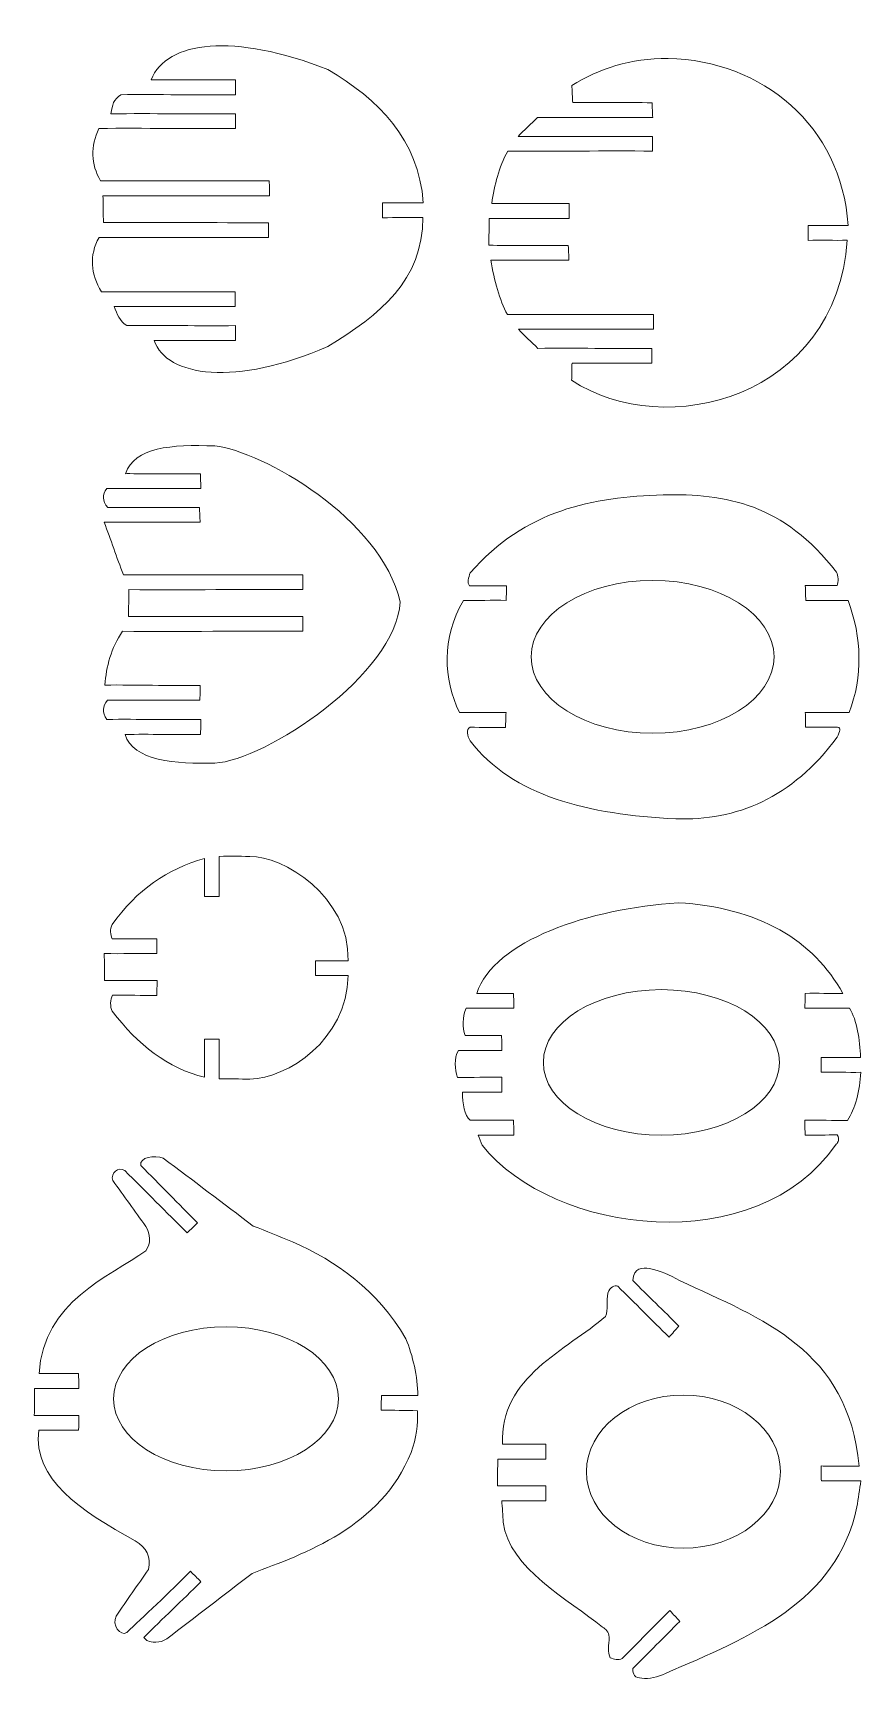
# Model space of a CAD drawing. Header units: millimetres. Extents: x -289 to 141, y -313 to 407.
# Drawn here: x -41.1 to 140.5, y 46.5 to 406.6 of the extents above; entities that cross this region are included whole.
import ezdxf

# ---------------------------------------------------------------- set-up
doc = ezdxf.new("R2010")
doc.units = ezdxf.units.MM
doc.header["$MEASUREMENT"] = 0
doc.layers.add('Camada 1', color=7, linetype='Continuous')

msp = doc.modelspace()

# ---------------------------------------------------------------- linework, layer by layer
at = {"layer": 'Camada 1', "color": 1, "lineweight": 5}
for centre, major_axis, ratio in [((94.4704, 270.1709), (26.5785, 0), 0.62916643), ((96.3787, 181.4433), (25.8229, 0), 0.61643735), ((1.1355, 107.853), (24.5908, 0), 0.64092669), ((101.1976, 91.9305), (21.222, 0), 0.78935067)]:
    msp.add_ellipse(centre, major_axis=major_axis, ratio=ratio, dxfattribs=at)
for points, knots in [([(23.3868, 338.0491), (3.3936, 329.2733), (-11.9374, 331.3873), (-14.5669, 339.3692), (-14.5669, 339.3692), (-8.7233, 339.254), (-2.6693, 339.4775), (3.1743, 339.3625), (3.1743, 339.3625), (3.1758, 340.6663), (3.176, 341.3124), (3.1773, 342.6164), (3.1773, 342.6164), (-4.6985, 342.5667), (-12.7221, 342.6678), (-20.5979, 342.6184), (-20.5979, 342.6184), (-22.1072, 343.6059), (-22.6694, 345.103), (-23.3526, 346.8155), (-23.3526, 346.8155), (-14.5852, 346.8649), (-5.6205, 346.7717), (3.1469, 346.8214), (3.1469, 346.8214), (3.1966, 347.9605), (3.1184, 348.8766), (3.1679, 350.0159), (3.1679, 350.0159), (-6.6397, 350.0654), (-16.2972, 349.9573), (-26.1048, 350.007), (-26.1048, 350.007), (-28.4828, 353.8726), (-28.8354, 357.9518), (-26.6556, 361.9128), (-26.6556, 361.9128), (-14.3219, 361.8137), (-1.8751, 361.9998), (10.4586, 361.9009), (10.4586, 361.9009), (10.4586, 363.2383), (10.4586, 363.7984), (10.4586, 365.1358), (10.4586, 365.1358), (-1.5779, 365.1358), (-13.6496, 365.1612), (-25.6862, 365.1612), (-25.6862, 365.1612), (-25.7356, 366.9444), (-25.7453, 369.23), (-25.795, 371.0132), (-25.795, 371.0132), (-13.6592, 371.0132), (-1.5257, 371.0177), (10.6097, 371.0177), (10.6097, 371.0177), (10.6097, 372.1568), (10.6075, 373.1359), (10.6075, 374.2753), (10.6075, 374.2753), (-1.7263, 374.2753), (-13.9953, 374.2953), (-26.329, 374.2953), (-26.329, 374.2953), (-28.4346, 377.9621), (-28.558, 381.8059), (-26.6762, 385.7585), (-26.6762, 385.7585), (-16.7694, 385.8574), (-6.7292, 385.6487), (3.1773, 385.7478), (3.1773, 385.7478), (3.1773, 387.1347), (3.1773, 387.5797), (3.1773, 388.9668), (3.1773, 388.9668), (-5.7882, 388.8677), (-15.0701, 389.0583), (-24.0357, 388.9594), (-24.0357, 388.9594), (-23.769, 390.9357), (-23.471, 392.0909), (-21.8807, 393.1343), (-21.8807, 393.1343), (-14.0543, 393.1837), (-4.6557, 393.0826), (3.1703, 393.1323), (3.1703, 393.1323), (3.1703, 394.2714), (3.175, 395.2283), (3.175, 396.3676), (3.175, 396.3676), (-2.7689, 396.3676), (-9.3281, 396.378), (-15.2721, 396.378), (-15.2721, 396.378), (-11.7752, 404.997), (2.7849, 406.647), (23.3868, 398.6777), (23.3868, 398.6777), (34.446, 392.1314), (43.3684, 383.3193), (44.2746, 369.477), (44.2746, 369.477), (41.4015, 369.5265), (38.2675, 369.4108), (35.3947, 369.4605), (35.3947, 369.4605), (35.3883, 369.282), (35.3813, 366.5488), (35.3702, 366.2316), (35.3702, 366.2316), (38.2925, 366.2316), (41.2672, 366.2647), (44.1898, 366.2647), (44.1898, 366.2647), (44.2652, 352.5807), (34.8149, 344.965), (23.3868, 338.0491)], [0, 0, 0, 0, 0.03333333, 0.03333333, 0.03333333, 0.03333333, 0.06666667, 0.06666667, 0.06666667, 0.06666667, 0.1, 0.1, 0.1, 0.1, 0.13333333, 0.13333333, 0.13333333, 0.13333333, 0.16666667, 0.16666667, 0.16666667, 0.16666667, 0.2, 0.2, 0.2, 0.2, 0.23333333, 0.23333333, 0.23333333, 0.23333333, 0.26666667, 0.26666667, 0.26666667, 0.26666667, 0.3, 0.3, 0.3, 0.3, 0.33333333, 0.33333333, 0.33333333, 0.33333333, 0.36666667, 0.36666667, 0.36666667, 0.36666667, 0.4, 0.4, 0.4, 0.4, 0.43333333, 0.43333333, 0.43333333, 0.43333333, 0.46666667, 0.46666667, 0.46666667, 0.46666667, 0.5, 0.5, 0.5, 0.5, 0.53333333, 0.53333333, 0.53333333, 0.53333333, 0.56666667, 0.56666667, 0.56666667, 0.56666667, 0.6, 0.6, 0.6, 0.6, 0.63333333, 0.63333333, 0.63333333, 0.63333333, 0.66666667, 0.66666667, 0.66666667, 0.66666667, 0.7, 0.7, 0.7, 0.7, 0.73333333, 0.73333333, 0.73333333, 0.73333333, 0.76666667, 0.76666667, 0.76666667, 0.76666667, 0.8, 0.8, 0.8, 0.8, 0.83333333, 0.83333333, 0.83333333, 0.83333333, 0.86666667, 0.86666667, 0.86666667, 0.86666667, 0.9, 0.9, 0.9, 0.9, 0.93333333, 0.93333333, 0.93333333, 0.93333333, 0.96666667, 0.96666667, 0.96666667, 0.96666667, 1, 1, 1, 1]), ([(97.8365, 401.0728), (89.6056, 401.0632), (82.7278, 398.846), (76.7751, 395.1184), (76.7751, 395.1184), (76.8493, 394.3079), (76.9235, 392.2364), (76.9974, 391.4259), (76.9974, 391.4259), (82.7599, 391.4259), (88.5842, 391.3894), (94.3467, 391.3894), (94.3467, 391.3894), (94.4137, 390.2503), (94.4189, 389.3077), (94.4859, 388.1686), (94.4859, 388.1686), (86.1896, 388.2171), (77.5604, 388.1041), (69.2638, 388.1523), (69.2638, 388.1523), (68.0607, 386.7546), (66.2266, 385.3915), (65.0234, 383.9935), (65.0234, 383.9935), (74.4561, 383.9359), (84.9981, 384.0561), (94.4306, 383.9984), (94.4306, 383.9984), (94.4976, 382.4573), (94.4034, 382.3265), (94.4704, 380.7854), (94.4704, 380.7854), (84.0548, 380.9627), (73.2135, 380.6321), (62.7979, 380.8094), (62.7979, 380.8094), (60.7702, 377.2103), (59.9273, 373.4724), (59.2604, 369.3262), (59.2604, 369.3262), (64.947, 369.2606), (70.507, 369.3828), (76.1934, 369.3172), (76.1934, 369.3172), (76.1934, 368.1111), (76.1934, 367.2611), (76.1934, 366.055), (76.1934, 366.055), (75.6061, 366.0624), (64.5193, 365.9741), (58.6823, 366.0552), (58.6823, 366.0552), (58.6744, 364.2231), (58.6673, 362.0171), (58.6593, 360.1847), (58.6593, 360.1847), (59.3227, 360.1854), (75.2207, 360.1473), (76.0178, 360.1644), (76.0178, 360.1644), (76.0848, 358.6903), (76.0972, 358.4166), (76.1642, 356.9424), (76.1642, 356.9424), (70.4949, 356.8806), (64.747, 357.0114), (59.0775, 356.9494), (59.0775, 356.9494), (59.8093, 352.4526), (60.9247, 348.2433), (62.7029, 345.0505), (62.7029, 345.0505), (73.2001, 345.0362), (84.1898, 345.0837), (94.687, 345.0691), (94.687, 345.0691), (94.687, 343.93), (94.687, 342.9976), (94.687, 341.8585), (94.687, 341.8585), (84.9607, 341.7841), (74.8537, 341.9257), (65.1273, 341.8511), (65.1273, 341.8511), (66.4441, 340.28), (67.9296, 339.1107), (69.3385, 337.649), (69.3385, 337.649), (77.6141, 337.7536), (86.0368, 337.5417), (94.3121, 337.6463), (94.3121, 337.6463), (94.322, 336.4528), (94.2951, 335.6123), (94.3047, 334.4186), (94.3047, 334.4186), (93.3948, 334.4295), (77.5387, 334.4092), (76.8276, 334.4181), (76.8276, 334.4181), (76.7905, 333.4847), (76.7803, 331.6007), (76.743, 330.6673), (76.743, 330.6673), (97.3002, 317.0844), (134.7208, 326.9624), (137.0603, 361.2936), (137.0603, 361.2936), (134.1979, 361.2385), (131.3265, 361.3253), (128.4641, 361.2699), (128.4641, 361.2699), (128.4641, 362.4658), (128.4903, 363.3085), (128.4903, 364.5045), (128.4903, 364.5045), (131.3441, 364.4548), (134.3875, 364.5569), (137.2416, 364.5072), (137.2416, 364.5072), (135.7711, 386.494), (118.4246, 400.5887), (97.8365, 401.0728)], [0, 0, 0, 0, 0.03225806, 0.03225806, 0.03225806, 0.03225806, 0.06451613, 0.06451613, 0.06451613, 0.06451613, 0.09677419, 0.09677419, 0.09677419, 0.09677419, 0.12903226, 0.12903226, 0.12903226, 0.12903226, 0.16129032, 0.16129032, 0.16129032, 0.16129032, 0.19354839, 0.19354839, 0.19354839, 0.19354839, 0.22580645, 0.22580645, 0.22580645, 0.22580645, 0.25806452, 0.25806452, 0.25806452, 0.25806452, 0.29032258, 0.29032258, 0.29032258, 0.29032258, 0.32258065, 0.32258065, 0.32258065, 0.32258065, 0.35483871, 0.35483871, 0.35483871, 0.35483871, 0.38709677, 0.38709677, 0.38709677, 0.38709677, 0.41935484, 0.41935484, 0.41935484, 0.41935484, 0.4516129, 0.4516129, 0.4516129, 0.4516129, 0.48387097, 0.48387097, 0.48387097, 0.48387097, 0.51612903, 0.51612903, 0.51612903, 0.51612903, 0.5483871, 0.5483871, 0.5483871, 0.5483871, 0.58064516, 0.58064516, 0.58064516, 0.58064516, 0.61290323, 0.61290323, 0.61290323, 0.61290323, 0.64516129, 0.64516129, 0.64516129, 0.64516129, 0.67741935, 0.67741935, 0.67741935, 0.67741935, 0.70967742, 0.70967742, 0.70967742, 0.70967742, 0.74193548, 0.74193548, 0.74193548, 0.74193548, 0.77419355, 0.77419355, 0.77419355, 0.77419355, 0.80645161, 0.80645161, 0.80645161, 0.80645161, 0.83870968, 0.83870968, 0.83870968, 0.83870968, 0.87096774, 0.87096774, 0.87096774, 0.87096774, 0.90322581, 0.90322581, 0.90322581, 0.90322581, 0.93548387, 0.93548387, 0.93548387, 0.93548387, 0.96774194, 0.96774194, 0.96774194, 0.96774194, 1, 1, 1, 1]), ([(39.225, 282.1637), (38.367, 266.3029), (9.6848, 247.4755), (-1.3019, 246.9162), (-1.3019, 246.9162), (-9.7533, 246.6365), (-19.3339, 247.448), (-20.947, 253.1974), (-20.947, 253.1974), (-15.8229, 253.2494), (-9.5703, 253.1574), (-4.4462, 253.2091), (-4.4462, 253.2091), (-4.4141, 253.5616), (-4.3911, 256.208), (-4.3669, 256.4567), (-4.3669, 256.4567), (-11.1471, 256.3534), (-18.1307, 256.5757), (-24.9112, 256.4721), (-24.9112, 256.4721), (-26.0508, 258.0562), (-25.9084, 259.3424), (-24.7688, 260.6568), (-24.7688, 260.6568), (-18.04, 260.7088), (-11.2989, 260.6165), (-4.5703, 260.6682), (-4.5703, 260.6682), (-4.5788, 260.9318), (-4.5179, 263.6449), (-4.5258, 263.8823), (-4.5258, 263.8823), (-11.4096, 263.8306), (-18.4855, 264.0484), (-25.3696, 263.9965), (-25.3696, 263.9965), (-25.0506, 268.0285), (-24.0352, 272.0599), (-21.4877, 275.7487), (-21.4877, 275.7487), (-8.341, 275.697), (4.8058, 275.7977), (17.9523, 275.7457), (17.9523, 275.7457), (17.9523, 276.9879), (17.9523, 277.7515), (17.9523, 278.9937), (17.9523, 278.9937), (5.2197, 278.942), (-7.4852, 279.0503), (-20.2178, 278.9984), (-20.2178, 278.9984), (-20.2178, 281.0169), (-20.1105, 282.8479), (-20.1105, 284.8664), (-20.1105, 284.8664), (-7.3779, 284.7112), (5.2197, 285.0163), (17.9523, 284.861), (17.9523, 284.861), (17.9523, 286.2066), (17.9523, 286.778), (17.9523, 288.1238), (17.9523, 288.1238), (4.8574, 288.0718), (-8.2374, 288.1604), (-21.3324, 288.1087), (-21.3324, 288.1087), (-22.7816, 291.9386), (-24.0752, 295.7775), (-25.5246, 299.6077), (-25.5246, 299.6077), (-18.4853, 299.6077), (-11.5797, 299.6025), (-4.5407, 299.6025), (-4.5407, 299.6025), (-4.5924, 300.7411), (-4.6376, 301.6829), (-4.6895, 302.8218), (-4.6895, 302.8218), (-11.625, 302.8734), (-17.8049, 302.76), (-24.7406, 302.8119), (-24.7406, 302.8119), (-25.9249, 304.3246), (-26.053, 305.6009), (-24.9725, 306.987), (-24.9725, 306.987), (-17.9851, 306.987), (-11.3948, 306.9885), (-4.4074, 306.9885), (-4.4074, 306.9885), (-4.3555, 308.2824), (-4.4811, 308.8904), (-4.4294, 310.1845), (-4.4294, 310.1845), (-5.6222, 310.1568), (-19.8318, 310.2552), (-20.8458, 310.2317), (-20.8458, 310.2317), (-18.8287, 316.015), (-10.9594, 316.6583), (-1.3019, 316.305), (-1.3019, 316.305), (9.0138, 315.1993), (35.0954, 300.4177), (39.225, 282.1637)], [0, 0, 0, 0, 0.03703704, 0.03703704, 0.03703704, 0.03703704, 0.07407407, 0.07407407, 0.07407407, 0.07407407, 0.11111111, 0.11111111, 0.11111111, 0.11111111, 0.14814815, 0.14814815, 0.14814815, 0.14814815, 0.18518519, 0.18518519, 0.18518519, 0.18518519, 0.22222222, 0.22222222, 0.22222222, 0.22222222, 0.25925926, 0.25925926, 0.25925926, 0.25925926, 0.2962963, 0.2962963, 0.2962963, 0.2962963, 0.33333333, 0.33333333, 0.33333333, 0.33333333, 0.37037037, 0.37037037, 0.37037037, 0.37037037, 0.40740741, 0.40740741, 0.40740741, 0.40740741, 0.44444444, 0.44444444, 0.44444444, 0.44444444, 0.48148148, 0.48148148, 0.48148148, 0.48148148, 0.51851852, 0.51851852, 0.51851852, 0.51851852, 0.55555556, 0.55555556, 0.55555556, 0.55555556, 0.59259259, 0.59259259, 0.59259259, 0.59259259, 0.62962963, 0.62962963, 0.62962963, 0.62962963, 0.66666667, 0.66666667, 0.66666667, 0.66666667, 0.7037037, 0.7037037, 0.7037037, 0.7037037, 0.74074074, 0.74074074, 0.74074074, 0.74074074, 0.77777778, 0.77777778, 0.77777778, 0.77777778, 0.81481481, 0.81481481, 0.81481481, 0.81481481, 0.85185185, 0.85185185, 0.85185185, 0.85185185, 0.88888889, 0.88888889, 0.88888889, 0.88888889, 0.92592593, 0.92592593, 0.92592593, 0.92592593, 0.96296296, 0.96296296, 0.96296296, 0.96296296, 1, 1, 1, 1]), ([(96.7489, 305.6094), (81.3484, 305.1167), (66.5367, 302.3348), (54.5614, 288.5192), (54.5614, 288.5192), (54.2165, 287.5831), (53.8117, 286.2388), (54.4348, 285.7324), (54.4348, 285.7324), (57.1356, 285.7324), (59.8252, 285.7334), (62.5257, 285.7334), (62.5257, 285.7334), (62.4837, 284.2989), (62.4733, 283.9465), (62.431, 282.5117), (62.431, 282.5117), (59.2241, 282.5963), (56.2719, 282.4239), (53.0648, 282.5083), (53.0648, 282.5083), (48.3328, 274.0618), (48.5831, 265.5385), (52.2375, 257.9656), (52.2375, 257.9656), (55.6555, 258.0079), (58.9823, 257.9386), (62.4004, 257.9807), (62.4004, 257.9807), (62.3583, 256.7993), (62.3259, 255.9003), (62.2837, 254.7187), (62.2837, 254.7187), (59.7097, 254.7609), (57.1356, 254.7137), (54.5614, 254.7557), (54.5614, 254.7557), (53.6154, 254.2593), (53.8555, 252.8704), (54.5614, 251.807), (54.5614, 251.807), (63.8203, 239.6142), (80.3572, 235.6823), (99.526, 234.7386), (99.526, 234.7386), (112.8518, 234.3076), (124.893, 239.1736), (134.8645, 252.5804), (134.8645, 252.5804), (135.4844, 253.8466), (135.6849, 254.6566), (134.9338, 254.7612), (134.9338, 254.7612), (132.6002, 254.7414), (130.2572, 254.773), (127.9236, 254.753), (127.9236, 254.753), (127.9036, 255.9497), (127.8905, 256.7775), (127.8707, 257.9742), (127.8707, 257.9742), (131.0618, 257.9742), (134.258, 257.9737), (137.4493, 257.9737), (137.4493, 257.9737), (140.5125, 265.8527), (140.2418, 274.3397), (137.2278, 282.5078), (137.2278, 282.5078), (136.7627, 282.5001), (128.5328, 282.5167), (127.9661, 282.508), (127.9661, 282.508), (127.9268, 283.8466), (127.9108, 284.3958), (127.8714, 285.7342), (127.8714, 285.7342), (130.2293, 285.7342), (132.4516, 285.746), (134.8094, 285.746), (134.8094, 285.746), (135.2176, 286.5949), (135.0626, 287.9189), (134.6919, 288.6693), (134.6919, 288.6693), (123.1746, 303.688), (110.4507, 305.877), (96.7489, 305.6094)], [0, 0, 0, 0, 0.04545455, 0.04545455, 0.04545455, 0.04545455, 0.09090909, 0.09090909, 0.09090909, 0.09090909, 0.13636364, 0.13636364, 0.13636364, 0.13636364, 0.18181818, 0.18181818, 0.18181818, 0.18181818, 0.22727273, 0.22727273, 0.22727273, 0.22727273, 0.27272727, 0.27272727, 0.27272727, 0.27272727, 0.31818182, 0.31818182, 0.31818182, 0.31818182, 0.36363636, 0.36363636, 0.36363636, 0.36363636, 0.40909091, 0.40909091, 0.40909091, 0.40909091, 0.45454545, 0.45454545, 0.45454545, 0.45454545, 0.5, 0.5, 0.5, 0.5, 0.54545455, 0.54545455, 0.54545455, 0.54545455, 0.59090909, 0.59090909, 0.59090909, 0.59090909, 0.63636364, 0.63636364, 0.63636364, 0.63636364, 0.68181818, 0.68181818, 0.68181818, 0.68181818, 0.72727273, 0.72727273, 0.72727273, 0.72727273, 0.77272727, 0.77272727, 0.77272727, 0.77272727, 0.81818182, 0.81818182, 0.81818182, 0.81818182, 0.86363636, 0.86363636, 0.86363636, 0.86363636, 0.90909091, 0.90909091, 0.90909091, 0.90909091, 0.95454545, 0.95454545, 0.95454545, 0.95454545, 1, 1, 1, 1]), ([(6.3526, 177.7816), (4.2112, 177.815), (1.8014, 177.853), (-0.3403, 177.8867), (-0.3403, 177.8867), (-0.3403, 180.7642), (-0.3418, 183.6373), (-0.3418, 186.5151), (-0.3418, 186.5151), (-1.4794, 186.5151), (-2.4283, 186.5205), (-3.5662, 186.5205), (-3.5662, 186.5205), (-3.5996, 183.7431), (-3.5519, 180.9603), (-3.5855, 178.1831), (-3.5855, 178.1831), (-11.5908, 180.1574), (-18.1661, 185.3102), (-23.7629, 192.6386), (-23.7629, 192.6386), (-24.3115, 193.5542), (-24.162, 195.3089), (-23.6781, 196.1389), (-23.6781, 196.1389), (-20.4321, 196.1723), (-17.2534, 196.0774), (-14.0077, 196.111), (-14.0077, 196.111), (-13.9741, 197.5498), (-13.9655, 197.9234), (-13.9321, 199.3624), (-13.9321, 199.3624), (-14.8155, 199.35), (-24.7489, 199.3772), (-25.4694, 199.3671), (-25.4694, 199.3671), (-25.4694, 201.2074), (-25.4944, 203.4223), (-25.4944, 205.2629), (-25.4944, 205.2629), (-21.6798, 205.1625), (-17.8315, 205.3383), (-14.0169, 205.2379), (-14.0169, 205.2379), (-13.9833, 206.4425), (-14.0663, 207.2941), (-14.033, 208.4987), (-14.033, 208.4987), (-17.4124, 208.4987), (-20.4084, 208.4725), (-23.7881, 208.4725), (-23.7881, 208.4725), (-24.1404, 209.3915), (-24.3833, 210.5739), (-23.7629, 211.6114), (-23.7629, 211.6114), (-18.4326, 219.1734), (-11.687, 223.7604), (-3.5855, 226.0668), (-3.5855, 226.0668), (-3.6189, 223.0886), (-3.5435, 220.7128), (-3.5771, 217.7348), (-3.5771, 217.7348), (-2.4058, 217.7682), (-1.5236, 217.695), (-0.3527, 217.7287), (-0.3527, 217.7287), (-0.3527, 220.8406), (-0.3489, 223.3873), (-0.3489, 226.4992), (-0.3489, 226.4992), (2.3951, 226.5999), (3.6088, 226.6355), (6.3526, 226.4683), (6.3526, 226.4683), (13.5074, 226.6924), (28.1968, 217.8708), (27.8373, 203.6701), (27.8373, 203.6701), (27.6192, 203.6641), (20.951, 203.6874), (20.7077, 203.6809), (20.7077, 203.6809), (20.6976, 203.5375), (20.6617, 200.6318), (20.6778, 200.4572), (20.6778, 200.4572), (23.0534, 200.4906), (25.4542, 200.4236), (27.8301, 200.4572), (27.8301, 200.4572), (27.546, 186.2105), (14.5778, 178.0348), (6.3526, 177.7816)], [0, 0, 0, 0, 0.04166667, 0.04166667, 0.04166667, 0.04166667, 0.08333333, 0.08333333, 0.08333333, 0.08333333, 0.125, 0.125, 0.125, 0.125, 0.16666667, 0.16666667, 0.16666667, 0.16666667, 0.20833333, 0.20833333, 0.20833333, 0.20833333, 0.25, 0.25, 0.25, 0.25, 0.29166667, 0.29166667, 0.29166667, 0.29166667, 0.33333333, 0.33333333, 0.33333333, 0.33333333, 0.375, 0.375, 0.375, 0.375, 0.41666667, 0.41666667, 0.41666667, 0.41666667, 0.45833333, 0.45833333, 0.45833333, 0.45833333, 0.5, 0.5, 0.5, 0.5, 0.54166667, 0.54166667, 0.54166667, 0.54166667, 0.58333333, 0.58333333, 0.58333333, 0.58333333, 0.625, 0.625, 0.625, 0.625, 0.66666667, 0.66666667, 0.66666667, 0.66666667, 0.70833333, 0.70833333, 0.70833333, 0.70833333, 0.75, 0.75, 0.75, 0.75, 0.79166667, 0.79166667, 0.79166667, 0.79166667, 0.83333333, 0.83333333, 0.83333333, 0.83333333, 0.875, 0.875, 0.875, 0.875, 0.91666667, 0.91666667, 0.91666667, 0.91666667, 0.95833333, 0.95833333, 0.95833333, 0.95833333, 1, 1, 1, 1]), ([(100.0319, 216.3713), (80.7832, 215.1009), (59.7511, 208.1553), (55.9802, 196.5391), (55.9802, 196.5391), (58.6238, 196.5391), (61.3871, 196.5549), (64.0305, 196.5549), (64.0305, 196.5549), (64.0642, 195.4173), (64.0948, 194.4456), (64.1282, 193.3077), (64.1282, 193.3077), (63.7487, 193.301), (54.1297, 193.3221), (53.6797, 193.3144), (53.6797, 193.3144), (52.8042, 191.2728), (52.8205, 189.1652), (53.4899, 187.316), (53.4899, 187.316), (53.6758, 187.3224), (61.1589, 187.3393), (61.421, 187.3405), (61.421, 187.3405), (61.4546, 186.0355), (61.4717, 185.3709), (61.5051, 184.0659), (61.5051, 184.0659), (58.3264, 184.0325), (55.1697, 184.1094), (51.9908, 184.0758), (51.9908, 184.0758), (50.9595, 182.2795), (51.2003, 179.9259), (51.793, 178.1679), (51.793, 178.1679), (55.0389, 178.1679), (58.2643, 178.2072), (61.51, 178.2072), (61.51, 178.2072), (61.51, 177.0696), (61.5098, 176.0998), (61.5098, 174.962), (61.5098, 174.962), (58.6322, 174.9286), (55.7545, 174.9776), (52.8767, 174.9439), (52.8767, 174.9439), (52.89, 172.3883), (53.2715, 169.8488), (54.5545, 168.7747), (54.5545, 168.7747), (57.7001, 168.8083), (60.8879, 168.7547), (64.0333, 168.7881), (64.0333, 168.7881), (64.0669, 167.483), (64.0829, 166.8454), (64.1163, 165.5404), (64.1163, 165.5404), (61.5063, 165.574), (58.8998, 165.5176), (56.2898, 165.551), (56.2898, 165.551), (56.5756, 164.8246), (56.8614, 164.0549), (57.147, 163.3284), (57.147, 163.3284), (72.7534, 143.7316), (117.2131, 138.1699), (134.6593, 163.5574), (134.6593, 163.5574), (135.0824, 164.0193), (135.388, 164.5528), (134.8688, 165.5844), (134.8688, 165.5844), (132.5196, 165.5611), (130.1707, 165.5379), (127.8218, 165.5147), (127.8218, 165.5147), (127.7985, 166.8429), (127.7877, 167.4694), (127.7644, 168.7974), (127.7644, 168.7974), (130.9505, 168.8442), (133.8854, 168.7144), (137.0718, 168.7609), (137.0718, 168.7609), (138.786, 171.2376), (139.826, 175.2844), (140.0208, 179.283), (140.0208, 179.283), (137.1136, 179.2133), (134.2172, 179.3826), (131.3103, 179.3127), (131.3103, 179.3127), (131.3103, 180.5245), (131.3105, 181.3214), (131.3105, 182.5329), (131.3105, 182.5329), (134.1478, 182.5643), (137.1457, 182.4783), (139.9832, 182.5097), (139.9832, 182.5097), (139.7644, 186.4234), (139.2311, 190.6369), (137.5314, 193.3154), (137.5314, 193.3154), (134.3087, 193.3535), (131.0185, 193.2607), (127.7961, 193.2986), (127.7961, 193.2986), (127.7961, 194.4359), (127.8322, 195.4156), (127.8322, 196.5529), (127.8322, 196.5529), (130.4605, 196.6165), (133.4574, 196.4644), (136.086, 196.5277), (136.086, 196.5277), (129.714, 208.1823), (117.6253, 215.3324), (100.0319, 216.3713)], [0, 0, 0, 0, 0.03225806, 0.03225806, 0.03225806, 0.03225806, 0.06451613, 0.06451613, 0.06451613, 0.06451613, 0.09677419, 0.09677419, 0.09677419, 0.09677419, 0.12903226, 0.12903226, 0.12903226, 0.12903226, 0.16129032, 0.16129032, 0.16129032, 0.16129032, 0.19354839, 0.19354839, 0.19354839, 0.19354839, 0.22580645, 0.22580645, 0.22580645, 0.22580645, 0.25806452, 0.25806452, 0.25806452, 0.25806452, 0.29032258, 0.29032258, 0.29032258, 0.29032258, 0.32258065, 0.32258065, 0.32258065, 0.32258065, 0.35483871, 0.35483871, 0.35483871, 0.35483871, 0.38709677, 0.38709677, 0.38709677, 0.38709677, 0.41935484, 0.41935484, 0.41935484, 0.41935484, 0.4516129, 0.4516129, 0.4516129, 0.4516129, 0.48387097, 0.48387097, 0.48387097, 0.48387097, 0.51612903, 0.51612903, 0.51612903, 0.51612903, 0.5483871, 0.5483871, 0.5483871, 0.5483871, 0.58064516, 0.58064516, 0.58064516, 0.58064516, 0.61290323, 0.61290323, 0.61290323, 0.61290323, 0.64516129, 0.64516129, 0.64516129, 0.64516129, 0.67741935, 0.67741935, 0.67741935, 0.67741935, 0.70967742, 0.70967742, 0.70967742, 0.70967742, 0.74193548, 0.74193548, 0.74193548, 0.74193548, 0.77419355, 0.77419355, 0.77419355, 0.77419355, 0.80645161, 0.80645161, 0.80645161, 0.80645161, 0.83870968, 0.83870968, 0.83870968, 0.83870968, 0.87096774, 0.87096774, 0.87096774, 0.87096774, 0.90322581, 0.90322581, 0.90322581, 0.90322581, 0.93548387, 0.93548387, 0.93548387, 0.93548387, 0.96774194, 0.96774194, 0.96774194, 0.96774194, 1, 1, 1, 1]), ([(7.0827, 145.658), (0.5243, 150.6103), (-6.0341, 155.5625), (-12.5927, 160.515), (-12.5927, 160.515), (-14.5616, 161.1465), (-17.8704, 160.7568), (-17.5153, 158.8829), (-17.5153, 158.8829), (-13.3325, 154.7335), (-9.2771, 150.4918), (-5.0945, 146.3427), (-5.0945, 146.3427), (-5.9643, 145.506), (-6.5026, 144.989), (-7.3727, 144.1523), (-7.3727, 144.1523), (-11.9234, 148.703), (-16.4741, 153.2537), (-21.0251, 157.8046), (-21.0251, 157.8046), (-22.4366, 158.7012), (-24.2008, 157.2834), (-23.6351, 155.5961), (-23.6351, 155.5961), (-21.2258, 152.2498), (-18.8166, 148.9037), (-16.4074, 145.5576), (-16.4074, 145.5576), (-15.3867, 143.7843), (-15.2507, 142.011), (-16.4074, 140.2372), (-16.4074, 140.2372), (-24.3163, 134.5501), (-38.9087, 129.2347), (-39.7358, 113.3706), (-39.7358, 113.3706), (-39.531, 113.3679), (-31.3613, 113.3776), (-31.1289, 113.3746), (-31.1289, 113.3746), (-31.1071, 112.1148), (-31.0737, 111.3706), (-31.0522, 110.1106), (-31.0522, 110.1106), (-34.2774, 110.1106), (-37.5275, 110.1187), (-40.753, 110.1187), (-40.753, 110.1187), (-40.7636, 108.2339), (-40.7967, 106.1162), (-40.8076, 104.2311), (-40.8076, 104.2311), (-37.5715, 104.2096), (-34.3157, 104.2151), (-31.0799, 104.1936), (-31.0799, 104.1936), (-31.091, 103.0557), (-31.0979, 102.1562), (-31.1093, 101.0181), (-31.1093, 101.0181), (-34.0146, 101.0181), (-36.9351, 100.9872), (-39.8406, 100.9872), (-39.8406, 100.9872), (-41.1169, 90.2929), (-30.7399, 83.3572), (-18.7147, 76.8198), (-18.7147, 76.8198), (-16.2986, 75.2869), (-15.1508, 73.2715), (-15.8575, 70.5497), (-15.8575, 70.5497), (-18.1995, 67.1418), (-20.5414, 63.7337), (-22.8837, 60.3255), (-22.8837, 60.3255), (-23.9409, 58.4422), (-21.9713, 55.7709), (-20.5934, 56.749), (-20.5934, 56.749), (-17.2562, 59.8328), (-11.0382, 65.6788), (-6.6384, 70.1188), (-6.6384, 70.1188), (-5.752, 69.2309), (-5.2535, 68.7393), (-4.3671, 67.8512), (-4.3671, 67.8512), (-8.4562, 63.7475), (-12.7567, 59.7712), (-16.846, 55.6673), (-16.846, 55.6673), (-16.2897, 54.8926), (-15.8585, 54.7027), (-14.2402, 54.6169), (-14.2402, 54.6169), (-13.3605, 54.6454), (-12.5391, 54.8306), (-11.847, 55.3589), (-11.847, 55.3589), (-5.6177, 60.1292), (0.6116, 64.8995), (6.8409, 69.6698), (6.8409, 69.6698), (18.2406, 73.969), (34.9848, 79.6909), (41.6429, 96.143), (41.6429, 96.143), (42.7333, 99.1812), (43.1593, 102.2195), (43.0354, 105.2577), (43.0354, 105.2577), (40.377, 105.3), (37.7185, 105.3423), (35.06, 105.3843), (35.06, 105.3843), (35.0917, 106.7042), (35.105, 107.2617), (35.1369, 108.5813), (35.1369, 108.5813), (37.7697, 108.5813), (40.4536, 108.5603), (43.0866, 108.5603), (43.0866, 108.5603), (43.0817, 112.7137), (41.9774, 117.3566), (40.5036, 120.9554), (40.5036, 120.9554), (34.1204, 131.8368), (25.3264, 137.8955), (15.6605, 142.2093), (15.6605, 142.2093), (12.8012, 143.3591), (9.942, 144.5085), (7.0827, 145.658)], [0, 0, 0, 0, 0.02941176, 0.02941176, 0.02941176, 0.02941176, 0.05882353, 0.05882353, 0.05882353, 0.05882353, 0.08823529, 0.08823529, 0.08823529, 0.08823529, 0.11764706, 0.11764706, 0.11764706, 0.11764706, 0.14705882, 0.14705882, 0.14705882, 0.14705882, 0.17647059, 0.17647059, 0.17647059, 0.17647059, 0.20588235, 0.20588235, 0.20588235, 0.20588235, 0.23529412, 0.23529412, 0.23529412, 0.23529412, 0.26470588, 0.26470588, 0.26470588, 0.26470588, 0.29411765, 0.29411765, 0.29411765, 0.29411765, 0.32352941, 0.32352941, 0.32352941, 0.32352941, 0.35294118, 0.35294118, 0.35294118, 0.35294118, 0.38235294, 0.38235294, 0.38235294, 0.38235294, 0.41176471, 0.41176471, 0.41176471, 0.41176471, 0.44117647, 0.44117647, 0.44117647, 0.44117647, 0.47058824, 0.47058824, 0.47058824, 0.47058824, 0.5, 0.5, 0.5, 0.5, 0.52941176, 0.52941176, 0.52941176, 0.52941176, 0.55882353, 0.55882353, 0.55882353, 0.55882353, 0.58823529, 0.58823529, 0.58823529, 0.58823529, 0.61764706, 0.61764706, 0.61764706, 0.61764706, 0.64705882, 0.64705882, 0.64705882, 0.64705882, 0.67647059, 0.67647059, 0.67647059, 0.67647059, 0.70588235, 0.70588235, 0.70588235, 0.70588235, 0.73529412, 0.73529412, 0.73529412, 0.73529412, 0.76470588, 0.76470588, 0.76470588, 0.76470588, 0.79411765, 0.79411765, 0.79411765, 0.79411765, 0.82352941, 0.82352941, 0.82352941, 0.82352941, 0.85294118, 0.85294118, 0.85294118, 0.85294118, 0.88235294, 0.88235294, 0.88235294, 0.88235294, 0.91176471, 0.91176471, 0.91176471, 0.91176471, 0.94117647, 0.94117647, 0.94117647, 0.94117647, 0.97058824, 0.97058824, 0.97058824, 0.97058824, 1, 1, 1, 1]), ([(100.3706, 133.725), (98.2548, 135.0701), (96.0384, 135.815), (93.7941, 136.3924), (93.7941, 136.3924), (92.2213, 136.5177), (90.3808, 136.6431), (90.1125, 133.7675), (90.1125, 133.7675), (93.4084, 130.3643), (96.8907, 127.1485), (100.1866, 123.7453), (100.1866, 123.7453), (99.4814, 122.9482), (98.7763, 122.151), (98.0711, 121.3539), (98.0711, 121.3539), (94.2693, 125.0024), (90.6226, 128.8333), (86.8208, 132.4818), (86.8208, 132.4818), (86.2316, 132.7414), (85.1474, 132.3587), (84.6939, 130.9825), (84.6939, 130.9825), (84.233, 129.1906), (84.8779, 127.4089), (84.1379, 125.8772), (84.1379, 125.8772), (75.8833, 118.6195), (60.8507, 112.6073), (61.6526, 97.9395), (61.6526, 97.9395), (64.8048, 97.9152), (67.9788, 97.9689), (71.1308, 97.9447), (71.1308, 97.9447), (71.1308, 96.7059), (71.116, 95.9063), (71.116, 94.6673), (71.116, 94.6673), (67.6245, 94.6431), (64.0959, 94.6903), (60.6042, 94.6658), (60.6042, 94.6658), (60.5558, 92.917), (60.5454, 90.5471), (60.4969, 88.798), (60.4969, 88.798), (64.0371, 88.798), (67.5867, 88.8148), (71.1266, 88.8148), (71.1266, 88.8148), (71.1266, 87.649), (71.115, 86.727), (71.115, 85.5609), (71.115, 85.5609), (67.9145, 85.5609), (64.6703, 85.5627), (61.4696, 85.5627), (61.4696, 85.5627), (61.5665, 84.1051), (61.7067, 82.2994), (61.8037, 80.8419), (61.8037, 80.8419), (62.9662, 70.7917), (76.2309, 63.8197), (83.5078, 57.9293), (83.5078, 57.9293), (84.2326, 57.5162), (84.8126, 56.8958), (84.9938, 55.7003), (84.9938, 55.7003), (84.822, 54.0232), (84.6707, 52.3619), (85.1464, 51.2033), (85.1464, 51.2033), (86.0209, 50.8841), (86.983, 50.6079), (87.7923, 51.0596), (87.7923, 51.0596), (91.2743, 54.5059), (94.7438, 58.1019), (98.2259, 61.5481), (98.2259, 61.5481), (98.9857, 60.639), (99.6553, 60.0846), (100.4148, 59.1755), (100.4148, 59.1755), (97.0433, 55.7369), (93.5098, 52.285), (90.1382, 48.8462), (90.1382, 48.8462), (89.9703, 47.558), (90.722, 46.7159), (92.0895, 46.7609), (92.0895, 46.7609), (93.7649, 46.5485), (95.4957, 46.8932), (97.2819, 47.7944), (97.2819, 47.7944), (115.7003, 55.772), (134.661, 63.2428), (139.1795, 84.1931), (139.1795, 84.1931), (139.4421, 86.002), (139.7618, 88.0936), (140.0244, 89.9025), (140.0244, 89.9025), (137.1651, 89.9316), (131.6118, 89.8946), (131.3848, 89.8958), (131.3848, 89.8958), (131.3557, 91.0045), (131.3483, 92.0509), (131.3191, 93.1595), (131.3191, 93.1595), (131.6645, 93.1541), (139.2136, 93.1133), (139.6337, 93.1205), (139.6337, 93.1205), (137.335, 118.6235), (118.4008, 125.3327), (100.3706, 133.725)], [0, 0, 0, 0, 0.03225806, 0.03225806, 0.03225806, 0.03225806, 0.06451613, 0.06451613, 0.06451613, 0.06451613, 0.09677419, 0.09677419, 0.09677419, 0.09677419, 0.12903226, 0.12903226, 0.12903226, 0.12903226, 0.16129032, 0.16129032, 0.16129032, 0.16129032, 0.19354839, 0.19354839, 0.19354839, 0.19354839, 0.22580645, 0.22580645, 0.22580645, 0.22580645, 0.25806452, 0.25806452, 0.25806452, 0.25806452, 0.29032258, 0.29032258, 0.29032258, 0.29032258, 0.32258065, 0.32258065, 0.32258065, 0.32258065, 0.35483871, 0.35483871, 0.35483871, 0.35483871, 0.38709677, 0.38709677, 0.38709677, 0.38709677, 0.41935484, 0.41935484, 0.41935484, 0.41935484, 0.4516129, 0.4516129, 0.4516129, 0.4516129, 0.48387097, 0.48387097, 0.48387097, 0.48387097, 0.51612903, 0.51612903, 0.51612903, 0.51612903, 0.5483871, 0.5483871, 0.5483871, 0.5483871, 0.58064516, 0.58064516, 0.58064516, 0.58064516, 0.61290323, 0.61290323, 0.61290323, 0.61290323, 0.64516129, 0.64516129, 0.64516129, 0.64516129, 0.67741935, 0.67741935, 0.67741935, 0.67741935, 0.70967742, 0.70967742, 0.70967742, 0.70967742, 0.74193548, 0.74193548, 0.74193548, 0.74193548, 0.77419355, 0.77419355, 0.77419355, 0.77419355, 0.80645161, 0.80645161, 0.80645161, 0.80645161, 0.83870968, 0.83870968, 0.83870968, 0.83870968, 0.87096774, 0.87096774, 0.87096774, 0.87096774, 0.90322581, 0.90322581, 0.90322581, 0.90322581, 0.93548387, 0.93548387, 0.93548387, 0.93548387, 0.96774194, 0.96774194, 0.96774194, 0.96774194, 1, 1, 1, 1])]:
    msp.add_open_spline(points, degree=3, knots=knots, dxfattribs=at)

doc.saveas('drawing.dxf')
